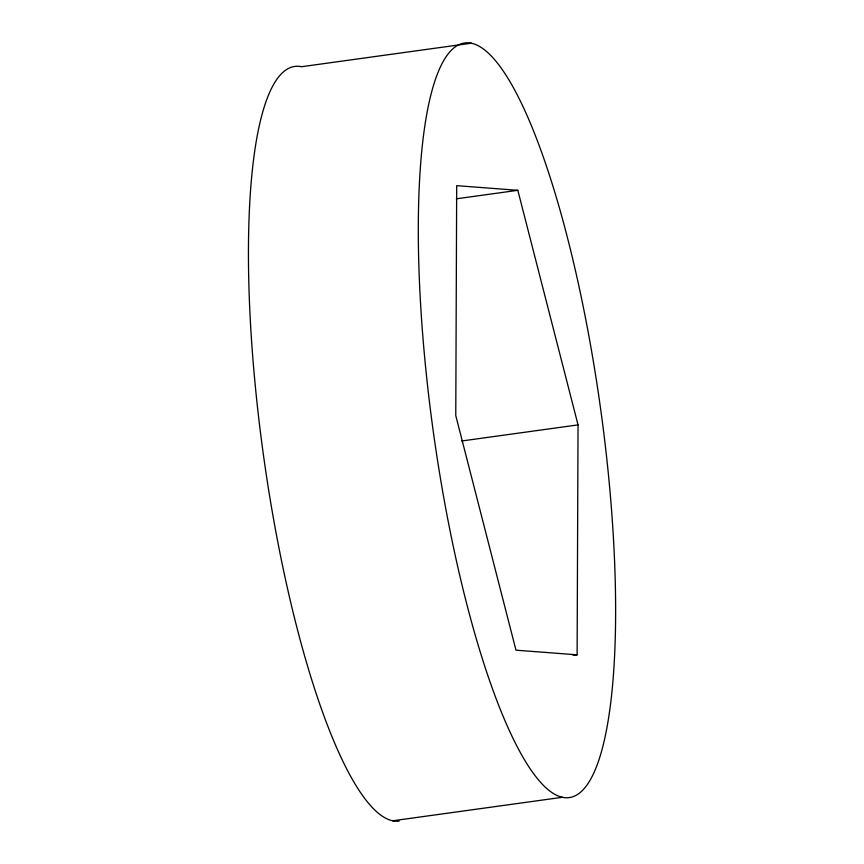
<?xml version="1.0" encoding="UTF-8"?>
<svg xmlns="http://www.w3.org/2000/svg" width="864" height="864" viewBox="0 0 864 864"><rect width="100%" height="100%" fill="white"/><g stroke="black" fill="none" stroke-linecap="round" stroke-linejoin="round"><path stroke-width="1.3" d="M577.12 654.826L578.038 424.883L517.828 190.307L456.689 185.663L455.771 415.606L515.981 650.182L577.12 654.826L573.102 655.376M471.398 43.2L301.59 66.712A380.905 84.424 82.1 0 0 261.436 440.122A380.905 84.424 82.1 0 0 399.19 821.081M456.322 198.817L517.828 190.307M461.711 440.986L578.038 424.883M392.602 820.8L562.41 797.288A380.905 84.424 82.1 0 0 569.916 247.439A380.905 84.424 82.1 0 0 418.392 216A380.905 84.424 82.1 0 0 562.41 797.288"/></g></svg>
